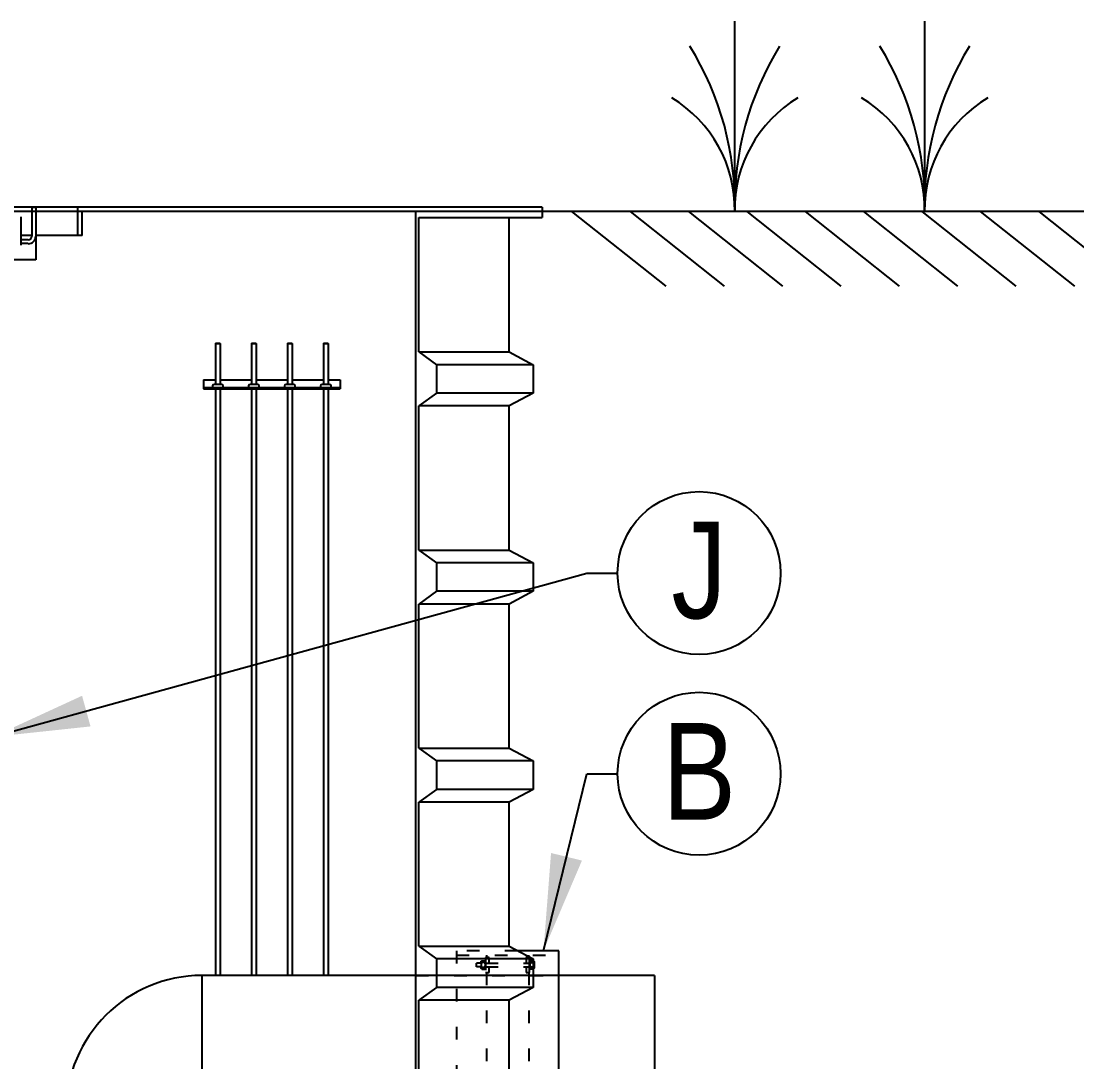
# Model space of a CAD drawing. Extents: x 0 to 216, y -5 to 280.
# Drawn here: x 130.13 to 156.09, y 136.58 to 162.19 of the extents above; entities that cross this region are included whole.
import ezdxf

# ---------------------------------------------------------------- set-up
doc = ezdxf.new("R2010")
doc.units = 0
doc.header["$LTSCALE"] = 10
doc.header["$MEASUREMENT"] = 0
doc.linetypes.add('SHORT_DASH', pattern=[0.125, 0.03125, -0.0625, 0.03125])
for name, color, linetype in [('2', 7, 'CONTINUOUS'), ('CADdetails-7-VERYFINE', 7, 'CONTINUOUS'), ('CADdetails-9-EXTRAFINE', 9, 'CONTINUOUS')]:
    doc.layers.add(name, color=color, linetype=linetype)
doc.styles.add('CADdetails-DIMENSIONS', font='ARIALN.TTF', dxfattribs={"height": 2.38})
doc.styles.add('CADdetails-NOTES', font='ARIALN.TTF', dxfattribs={"height": 2.38})
doc.dimstyles.new('CADdetails-LEADER', dxfattribs={"dimtxt": 2.38, "dimasz": 2.38, "dimexe": 0.5, "dimexo": 1.5, "dimgap": 1, "dimtad": 0, "dimzin": 0, "dimdsep": 46, "dimtxsty": 'CADdetails-DIMENSIONS', "dimcen": 1, "dimclrd": 256, "dimclre": 256, "dimclrt": 256, "dimadec": 0, "dimazin": 0, "dimtfac": 1, "dimtdec": 4, "dimtofl": 0, "dimtmove": 0, "dimatfit": 3, "dimfxl": 1, "dimtolj": 1, "dimtzin": 0, "dimarcsym": 0})

# ---------------------------------------------------------------- blocks, each defined once
blk = doc.blocks.new('*U4')
at = {"layer": '2', "color": 5, "linetype": 'Continuous'}
blk.add_circle((0, 0), 1, dxfattribs=at)
blk = doc.blocks.new('*U5')
at = {"layer": '2', "color": 5, "linetype": 'Continuous'}
blk.add_circle((0, 0), 1, dxfattribs=at)
blk = doc.blocks.new('*U6')
at = {"layer": '2', "color": 5, "linetype": 'Continuous'}
blk.add_circle((0, 0), 1, dxfattribs=at)
blk = doc.blocks.new('*U7')
at = {"layer": '2', "color": 5, "linetype": 'Continuous'}
blk.add_circle((0, 0), 1, dxfattribs=at)

msp = doc.modelspace()

# ---------------------------------------------------------------- linework, layer by layer
at = {"layer": 'CADdetails-7-VERYFINE'}
for centre in [(146.802, 148.609), (146.802, 143.671)]:
    msp.add_circle(centre, 2.004, dxfattribs=at)
at = {"layer": 'CADdetails-9-EXTRAFINE', "linetype": 'Continuous'}
for p, q in [((147.679, 157.501), (147.679, 162.189)), ((152.35, 157.501), (152.35, 162.189)), ((142.942, 157.611), (105.87, 157.611)), ((142.942, 157.501), (105.87, 157.501)), ((130.127, 156.806), (130.127, 157.374)), ((130.394, 157.611), (130.487, 157.611)), ((130.394, 157.611), (130.394, 156.898)), ((130.487, 157.611), (130.487, 156.319)), ((131.521, 156.91), (131.521, 157.611)), ((131.632, 156.91), (131.632, 157.501)), ((139.838, 94.239), (139.838, 157.501)), ((142.942, 157.611), (142.942, 157.501)), ((171.371, 157.501), (142.942, 157.501)), ((142.942, 157.501), (142.942, 157.353)), ((143.667, 157.501), (145.98, 155.666)), ((145.103, 157.501), (147.416, 155.666)), ((146.539, 157.501), (148.852, 155.666)), ((147.975, 157.501), (150.288, 155.666)), ((149.41, 157.501), (151.724, 155.666)), ((150.846, 157.501), (153.159, 155.666)), ((152.282, 157.501), (154.595, 155.666)), ((153.718, 157.501), (156.031, 155.666)), ((155.154, 157.501), (157.467, 155.666)), ((139.912, 154.05), (139.912, 157.353)), ((139.912, 157.353), (142.942, 157.353)), ((142.13, 154.05), (142.13, 157.353)), ((130.394, 156.91), (130.127, 156.91)), ((131.632, 156.91), (130.487, 156.91)), ((130.127, 156.713), (130.127, 156.806)), ((130.301, 156.806), (130.127, 156.806)), ((130.127, 156.678), (130.127, 156.713)), ((130.301, 156.713), (130.127, 156.713)), ((130.487, 156.319), (129.436, 156.319)), ((134.909, 154.257), (134.909, 153.25)), ((135.02, 154.257), (135.02, 153.25)), ((135.795, 154.257), (135.795, 153.25)), ((135.906, 154.257), (135.906, 153.25)), ((136.682, 154.257), (136.682, 153.25)), ((136.792, 154.257), (136.792, 153.25)), ((137.568, 154.257), (137.568, 153.25)), ((137.679, 154.257), (137.679, 153.25)), ((139.912, 154.05), (140.344, 153.736)), ((139.912, 154.05), (142.13, 154.05)), ((142.13, 154.05), (142.72, 153.736)), ((140.344, 153.736), (140.344, 153.035)), ((142.72, 153.736), (140.344, 153.736)), ((142.72, 153.736), (142.72, 153.035)), ((134.614, 153.36), (134.614, 153.139)), ((134.614, 153.36), (134.909, 153.36)), ((134.835, 153.213), (134.835, 153.176)), ((135.057, 153.25), (134.872, 153.25)), ((135.02, 153.36), (135.795, 153.36)), ((135.094, 153.176), (135.094, 153.213)), ((135.722, 153.213), (135.722, 153.176)), ((135.943, 153.25), (135.758, 153.25)), ((135.906, 153.36), (136.682, 153.36)), ((135.98, 153.176), (135.98, 153.213)), ((136.608, 153.213), (136.608, 153.176)), ((136.829, 153.25), (136.645, 153.25)), ((136.792, 153.36), (137.568, 153.36)), ((136.866, 153.176), (136.866, 153.213)), ((137.494, 153.213), (137.494, 153.176)), ((137.715, 153.25), (137.531, 153.25)), ((137.679, 153.36), (137.974, 153.36)), ((137.752, 153.176), (137.752, 153.213)), ((137.974, 153.36), (137.974, 153.139)), ((134.614, 153.176), (137.974, 153.176)), ((134.614, 153.139), (137.974, 153.139)), ((134.909, 153.139), (134.909, 138.708)), ((135.02, 153.139), (135.02, 138.708)), ((135.795, 153.139), (135.795, 138.708)), ((135.906, 153.139), (135.906, 138.708)), ((136.682, 153.139), (136.682, 138.708)), ((136.792, 153.139), (136.792, 138.708)), ((137.568, 153.139), (137.568, 138.708)), ((137.679, 153.139), (137.679, 138.708)), ((140.344, 153.035), (139.912, 152.721)), ((142.72, 153.035), (140.344, 153.035)), ((142.72, 153.035), (142.13, 152.721)), ((142.13, 152.721), (139.912, 152.721)), ((139.912, 149.176), (139.912, 152.721)), ((142.13, 149.176), (142.13, 152.721)), ((139.912, 149.176), (140.344, 148.862)), ((139.912, 149.176), (142.13, 149.176)), ((142.13, 149.176), (142.72, 148.862)), ((140.344, 148.862), (140.344, 148.161)), ((142.72, 148.862), (140.344, 148.862)), ((142.72, 148.862), (142.72, 148.161)), ((140.344, 148.161), (139.912, 147.847)), ((142.72, 148.161), (140.344, 148.161)), ((142.72, 148.161), (142.13, 147.847)), ((142.13, 147.847), (139.912, 147.847)), ((139.912, 144.302), (139.912, 147.847)), ((142.13, 144.302), (142.13, 147.847)), ((139.912, 144.302), (140.344, 143.988)), ((139.912, 144.302), (142.13, 144.302)), ((142.13, 144.302), (142.72, 143.988)), ((140.344, 143.988), (140.344, 143.287)), ((142.72, 143.988), (140.344, 143.988)), ((142.72, 143.988), (142.72, 143.287)), ((140.344, 143.287), (139.912, 142.973)), ((142.72, 143.287), (140.344, 143.287)), ((142.72, 143.287), (142.13, 142.973)), ((142.13, 142.973), (139.912, 142.973)), ((139.912, 139.428), (139.912, 142.973)), ((142.13, 139.428), (142.13, 142.973)), ((139.912, 139.428), (142.13, 139.428)), ((139.912, 139.428), (140.344, 139.114)), ((142.13, 139.428), (142.72, 139.114)), ((142.13, 139.428), (142.72, 139.114)), ((143.349, 139.317), (142.338, 139.317)), ((143.349, 135.551), (143.349, 139.317)), ((142.72, 139.114), (140.344, 139.114)), ((140.344, 139.114), (140.344, 138.413)), ((142.72, 139.114), (142.72, 138.413)), ((142.72, 139.114), (142.72, 138.413)), ((145.703, 138.708), (134.574, 138.708)), ((134.574, 138.708), (134.574, 136.16)), ((145.703, 138.708), (143.341, 138.708)), ((145.703, 138.708), (145.703, 136.16)), ((145.703, 138.708), (145.703, 136.16)), ((140.344, 138.413), (139.912, 138.099)), ((142.72, 138.413), (140.344, 138.413)), ((142.72, 138.413), (142.13, 138.099)), ((142.72, 138.413), (142.13, 138.099)), ((139.912, 134.554), (139.912, 138.099)), ((142.13, 138.099), (139.912, 138.099)), ((142.13, 134.554), (142.13, 138.099))]:
    msp.add_line(p, q, dxfattribs=at)
at = {"layer": 'CADdetails-9-EXTRAFINE', "linetype": 'SHORT_DASH'}
for p, q in [((142.338, 139.317), (140.838, 139.317)), ((140.838, 139.317), (140.838, 135.551)), ((140.838, 139.207), (143.349, 139.207)), ((141.573, 139.207), (141.573, 139.153)), ((142.606, 139.207), (142.606, 139.153)), ((141.329, 138.925), (141.329, 139.013)), ((141.443, 139.013), (141.329, 139.013)), ((141.443, 138.925), (141.329, 138.925)), ((141.441, 139.04), (141.443, 139.039)), ((141.443, 139.053), (141.444, 139.055)), ((141.443, 139.052), (141.443, 139.053)), ((141.443, 139.051), (141.443, 139.052)), ((141.443, 139.05), (141.443, 139.051)), ((141.443, 139.05), (141.443, 138.888)), ((141.443, 139.048), (141.443, 139.05)), ((141.443, 139.047), (141.443, 139.048)), ((141.443, 139.046), (141.443, 139.047)), ((141.444, 139.045), (141.443, 139.046)), ((141.444, 139.056), (141.445, 139.057)), ((141.444, 139.055), (141.444, 139.056)), ((141.444, 139.043), (141.444, 139.045)), ((141.445, 139.042), (141.444, 139.043)), ((141.445, 139.058), (141.446, 139.06)), ((141.445, 139.057), (141.445, 139.058)), ((141.445, 139.041), (141.445, 139.042)), ((141.446, 139.04), (141.445, 139.041)), ((141.446, 139.06), (141.447, 139.061)), ((141.447, 139.039), (141.446, 139.04)), ((141.447, 139.061), (141.448, 139.062)), ((141.448, 139.037), (141.447, 139.039)), ((141.448, 139.062), (141.449, 139.063)), ((141.449, 139.036), (141.448, 139.037)), ((141.449, 139.063), (141.45, 139.064)), ((141.45, 139.035), (141.449, 139.036)), ((141.45, 139.064), (141.451, 139.065)), ((141.451, 139.034), (141.45, 139.035)), ((141.451, 139.065), (141.452, 139.066)), ((141.452, 139.033), (141.451, 139.034)), ((141.452, 139.066), (141.453, 139.067)), ((141.453, 139.032), (141.452, 139.033)), ((141.453, 139.067), (141.454, 139.068)), ((141.454, 139.031), (141.453, 139.032)), ((141.454, 139.068), (141.455, 139.069)), ((141.455, 139.03), (141.454, 139.031)), ((141.455, 139.069), (141.456, 139.07)), ((141.456, 139.029), (141.455, 139.03)), ((141.456, 139.07), (141.457, 139.071)), ((141.457, 139.028), (141.456, 139.029)), ((141.457, 139.071), (141.458, 139.072)), ((141.458, 139.028), (141.457, 139.028)), ((141.458, 139.072), (141.53, 139.072)), ((141.53, 139.028), (141.458, 139.028)), ((141.53, 139.072), (141.531, 139.071)), ((141.531, 139.028), (141.53, 139.028)), ((141.531, 139.071), (141.532, 139.07)), ((141.532, 139.029), (141.531, 139.028)), ((141.532, 139.07), (141.533, 139.069)), ((141.533, 139.03), (141.532, 139.029)), ((141.533, 139.069), (141.534, 139.068)), ((141.534, 139.031), (141.533, 139.03)), ((141.534, 139.068), (141.535, 139.067)), ((141.535, 139.032), (141.534, 139.031)), ((141.535, 139.067), (141.537, 139.066)), ((141.537, 139.033), (141.535, 139.032)), ((141.537, 139.066), (141.538, 139.065)), ((141.538, 139.034), (141.537, 139.033)), ((141.538, 139.065), (141.539, 139.064)), ((141.539, 139.035), (141.538, 139.034)), ((141.539, 139.064), (141.54, 139.063)), ((141.54, 139.036), (141.539, 139.035)), ((141.54, 139.063), (141.541, 139.062)), ((141.541, 139.037), (141.54, 139.036)), ((141.541, 139.062), (141.541, 139.061)), ((141.541, 139.061), (141.542, 139.06)), ((141.542, 139.04), (141.541, 139.039)), ((141.541, 139.039), (141.541, 139.037)), ((141.542, 139.06), (141.543, 139.058)), ((141.543, 139.041), (141.542, 139.04)), ((141.543, 139.058), (141.544, 139.057)), ((141.544, 139.042), (141.543, 139.041)), ((141.544, 139.057), (141.544, 139.056)), ((141.544, 139.056), (141.545, 139.055)), ((141.545, 139.045), (141.544, 139.043)), ((141.544, 139.043), (141.544, 139.042)), ((141.545, 139.055), (141.545, 139.053)), ((141.545, 139.053), (141.545, 139.052)), ((141.545, 139.052), (141.546, 139.051)), ((141.546, 139.048), (141.545, 139.047)), ((141.545, 139.047), (141.545, 139.046)), ((141.545, 139.046), (141.545, 139.045)), ((141.638, 139.153), (141.546, 139.153)), ((141.546, 139.153), (141.546, 138.784)), ((141.546, 139.051), (141.546, 139.05)), ((141.546, 139.05), (141.546, 139.048)), ((141.546, 139.013), (142.641, 139.013)), ((141.546, 138.925), (142.641, 138.925)), ((141.638, 139.013), (141.638, 139.153)), ((141.638, 138.784), (141.638, 138.925)), ((142.634, 139.153), (142.541, 139.153)), ((142.549, 139.153), (142.549, 139.013)), ((142.549, 138.925), (142.549, 138.784)), ((142.634, 138.784), (142.634, 139.153)), ((142.642, 139.053), (142.641, 139.052)), ((142.641, 139.052), (142.641, 139.051)), ((142.641, 139.051), (142.641, 139.05)), ((142.641, 139.05), (142.641, 139.048)), ((142.641, 139.048), (142.641, 139.047)), ((142.641, 139.047), (142.642, 139.046)), ((142.643, 139.056), (142.642, 139.055)), ((142.642, 139.055), (142.642, 139.053)), ((142.642, 139.046), (142.642, 139.045)), ((142.642, 139.045), (142.643, 139.043)), ((142.644, 139.058), (142.643, 139.057)), ((142.643, 139.057), (142.643, 139.056)), ((142.643, 139.043), (142.643, 139.042)), ((142.643, 139.042), (142.644, 139.041)), ((142.645, 139.06), (142.644, 139.058)), ((142.644, 139.041), (142.645, 139.04)), ((142.646, 139.062), (142.645, 139.061)), ((142.645, 139.061), (142.645, 139.06)), ((142.645, 139.04), (142.645, 139.039)), ((142.645, 139.039), (142.646, 139.037)), ((142.647, 139.063), (142.646, 139.062)), ((142.646, 139.037), (142.647, 139.036)), ((142.648, 139.064), (142.647, 139.063)), ((142.647, 139.036), (142.648, 139.035)), ((142.649, 139.065), (142.648, 139.064)), ((142.648, 139.035), (142.649, 139.034)), ((142.65, 139.066), (142.649, 139.065)), ((142.649, 139.034), (142.65, 139.033)), ((142.651, 139.067), (142.65, 139.066)), ((142.65, 139.033), (142.651, 139.032)), ((142.652, 139.068), (142.651, 139.067)), ((142.651, 139.032), (142.652, 139.031)), ((142.654, 139.069), (142.652, 139.068)), ((142.652, 139.031), (142.654, 139.03)), ((142.655, 139.07), (142.654, 139.069)), ((142.654, 139.03), (142.655, 139.029)), ((142.656, 139.071), (142.655, 139.07)), ((142.655, 139.029), (142.656, 139.028)), ((142.657, 139.072), (142.656, 139.071)), ((142.656, 139.028), (142.657, 139.028)), ((142.728, 139.072), (142.657, 139.072)), ((142.657, 139.028), (142.728, 139.028)), ((142.73, 139.071), (142.728, 139.072)), ((142.728, 139.028), (142.73, 139.028)), ((142.731, 139.07), (142.73, 139.071)), ((142.73, 139.028), (142.731, 139.029)), ((142.732, 139.069), (142.731, 139.07)), ((142.731, 139.029), (142.732, 139.03)), ((142.733, 139.068), (142.732, 139.069)), ((142.732, 139.03), (142.733, 139.031)), ((142.734, 139.067), (142.733, 139.068)), ((142.733, 139.031), (142.734, 139.032)), ((142.735, 139.066), (142.734, 139.067)), ((142.734, 139.032), (142.735, 139.033)), ((142.736, 139.065), (142.735, 139.066)), ((142.735, 139.033), (142.736, 139.034)), ((142.737, 139.064), (142.736, 139.065)), ((142.736, 139.034), (142.737, 139.035)), ((142.738, 139.063), (142.737, 139.064)), ((142.737, 139.035), (142.738, 139.036)), ((142.739, 139.062), (142.738, 139.063)), ((142.738, 139.036), (142.739, 139.037)), ((142.74, 139.061), (142.739, 139.062)), ((142.739, 139.037), (142.74, 139.039)), ((142.741, 139.06), (142.74, 139.061)), ((142.74, 139.039), (142.741, 139.04)), ((142.741, 139.058), (142.741, 139.06)), ((142.742, 139.057), (142.741, 139.058)), ((142.741, 139.041), (142.742, 139.042)), ((142.741, 139.04), (142.741, 139.041)), ((142.743, 139.056), (142.742, 139.057)), ((142.742, 139.042), (142.743, 139.043)), ((142.743, 139.055), (142.743, 139.056)), ((142.744, 139.053), (142.743, 139.055)), ((142.743, 139.045), (142.744, 139.046)), ((142.743, 139.043), (142.743, 139.045)), ((142.744, 139.052), (142.744, 139.053)), ((142.744, 139.051), (142.744, 139.052)), ((142.744, 139.05), (142.744, 139.051)), ((142.744, 139.05), (142.744, 138.888)), ((142.744, 139.048), (142.744, 139.05)), ((142.744, 139.047), (142.744, 139.048)), ((142.744, 139.046), (142.744, 139.047)), ((139.838, 138.708), (143.349, 138.708)), ((141.443, 138.892), (141.444, 138.893)), ((141.443, 138.89), (141.443, 138.892)), ((141.443, 138.889), (141.443, 138.89)), ((141.443, 138.888), (141.443, 138.889)), ((141.443, 138.887), (141.443, 138.888)), ((141.443, 138.885), (141.443, 138.887)), ((141.443, 138.884), (141.443, 138.885)), ((141.444, 138.883), (141.443, 138.884)), ((141.444, 138.894), (141.445, 138.895)), ((141.444, 138.893), (141.444, 138.894)), ((141.444, 138.882), (141.444, 138.883)), ((141.445, 138.88), (141.444, 138.882)), ((141.445, 138.897), (141.446, 138.898)), ((141.445, 138.895), (141.445, 138.897)), ((141.445, 138.879), (141.445, 138.88)), ((141.446, 138.878), (141.445, 138.879)), ((141.446, 138.898), (141.447, 138.899)), ((141.447, 138.877), (141.446, 138.878)), ((141.447, 138.899), (141.448, 138.9)), ((141.448, 138.876), (141.447, 138.877)), ((141.448, 138.9), (141.449, 138.901)), ((141.449, 138.875), (141.448, 138.876)), ((141.449, 138.901), (141.45, 138.902)), ((141.45, 138.873), (141.449, 138.875)), ((141.45, 138.902), (141.451, 138.903)), ((141.451, 138.872), (141.45, 138.873)), ((141.451, 138.903), (141.452, 138.904)), ((141.452, 138.871), (141.451, 138.872)), ((141.452, 138.904), (141.453, 138.906)), ((141.453, 138.87), (141.452, 138.871)), ((141.453, 138.906), (141.454, 138.906)), ((141.454, 138.869), (141.453, 138.87)), ((141.454, 138.906), (141.455, 138.907)), ((141.455, 138.868), (141.454, 138.869)), ((141.455, 138.907), (141.456, 138.908)), ((141.456, 138.867), (141.455, 138.868)), ((141.456, 138.908), (141.457, 138.909)), ((141.457, 138.867), (141.456, 138.867)), ((141.457, 138.909), (141.458, 138.91)), ((141.458, 138.866), (141.457, 138.867)), ((141.458, 138.91), (141.53, 138.91)), ((141.458, 138.866), (141.53, 138.866)), ((141.53, 138.91), (141.531, 138.909)), ((141.531, 138.867), (141.53, 138.866)), ((141.531, 138.909), (141.532, 138.908)), ((141.532, 138.867), (141.531, 138.867)), ((141.532, 138.908), (141.533, 138.907)), ((141.533, 138.868), (141.532, 138.867)), ((141.533, 138.907), (141.534, 138.906)), ((141.534, 138.869), (141.533, 138.868)), ((141.534, 138.906), (141.535, 138.906)), ((141.535, 138.87), (141.534, 138.869)), ((141.535, 138.906), (141.537, 138.904)), ((141.537, 138.871), (141.535, 138.87)), ((141.537, 138.904), (141.538, 138.903)), ((141.538, 138.872), (141.537, 138.871)), ((141.538, 138.903), (141.539, 138.902)), ((141.539, 138.873), (141.538, 138.872)), ((141.539, 138.902), (141.54, 138.901)), ((141.54, 138.875), (141.539, 138.873)), ((141.54, 138.901), (141.541, 138.9)), ((141.541, 138.876), (141.54, 138.875)), ((141.541, 138.9), (141.541, 138.899)), ((141.541, 138.899), (141.542, 138.898)), ((141.542, 138.878), (141.541, 138.877)), ((141.541, 138.877), (141.541, 138.876)), ((141.542, 138.898), (141.543, 138.897)), ((141.543, 138.879), (141.542, 138.878)), ((141.543, 138.897), (141.544, 138.895)), ((141.544, 138.88), (141.543, 138.879)), ((141.544, 138.895), (141.544, 138.894)), ((141.544, 138.894), (141.545, 138.893)), ((141.545, 138.883), (141.544, 138.882)), ((141.544, 138.882), (141.544, 138.88)), ((141.545, 138.893), (141.545, 138.892)), ((141.545, 138.892), (141.545, 138.89)), ((141.545, 138.89), (141.546, 138.889)), ((141.546, 138.887), (141.545, 138.885)), ((141.545, 138.885), (141.545, 138.884)), ((141.545, 138.884), (141.545, 138.883)), ((141.546, 138.889), (141.546, 138.888)), ((141.546, 138.888), (141.546, 138.887)), ((141.546, 138.784), (141.638, 138.784)), ((141.573, 138.784), (141.573, 136.084)), ((141.573, 138.782), (141.575, 138.784)), ((142.549, 138.784), (142.641, 138.784)), ((142.614, 138.784), (142.614, 136.084)), ((142.642, 138.892), (142.641, 138.89)), ((142.641, 138.89), (142.641, 138.889)), ((142.641, 138.889), (142.641, 138.888)), ((142.641, 138.888), (142.641, 138.887)), ((142.641, 138.887), (142.641, 138.885)), ((142.641, 138.885), (142.642, 138.884)), ((142.643, 138.894), (142.642, 138.893)), ((142.642, 138.893), (142.642, 138.892)), ((142.642, 138.884), (142.642, 138.883)), ((142.642, 138.883), (142.643, 138.882)), ((142.644, 138.897), (142.643, 138.895)), ((142.643, 138.895), (142.643, 138.894)), ((142.643, 138.882), (142.643, 138.88)), ((142.643, 138.88), (142.644, 138.879)), ((142.645, 138.898), (142.644, 138.897)), ((142.644, 138.879), (142.645, 138.878)), ((142.646, 138.9), (142.645, 138.899)), ((142.645, 138.899), (142.645, 138.898)), ((142.645, 138.878), (142.645, 138.877)), ((142.645, 138.877), (142.646, 138.876)), ((142.647, 138.901), (142.646, 138.9)), ((142.646, 138.876), (142.647, 138.875)), ((142.648, 138.902), (142.647, 138.901)), ((142.647, 138.875), (142.648, 138.873)), ((142.649, 138.903), (142.648, 138.902)), ((142.648, 138.873), (142.649, 138.872)), ((142.65, 138.904), (142.649, 138.903)), ((142.649, 138.872), (142.65, 138.871)), ((142.651, 138.906), (142.65, 138.904)), ((142.65, 138.871), (142.651, 138.87)), ((142.652, 138.906), (142.651, 138.906)), ((142.651, 138.87), (142.652, 138.869)), ((142.654, 138.907), (142.652, 138.906)), ((142.652, 138.869), (142.654, 138.868)), ((142.655, 138.908), (142.654, 138.907)), ((142.654, 138.868), (142.655, 138.867)), ((142.656, 138.909), (142.655, 138.908)), ((142.655, 138.867), (142.656, 138.867)), ((142.657, 138.91), (142.656, 138.909)), ((142.656, 138.867), (142.657, 138.866)), ((142.728, 138.91), (142.657, 138.91)), ((142.728, 138.866), (142.657, 138.866)), ((142.73, 138.909), (142.728, 138.91)), ((142.728, 138.866), (142.73, 138.867)), ((142.731, 138.908), (142.73, 138.909)), ((142.73, 138.867), (142.731, 138.867)), ((142.732, 138.907), (142.731, 138.908)), ((142.731, 138.867), (142.732, 138.868)), ((142.733, 138.906), (142.732, 138.907)), ((142.732, 138.868), (142.733, 138.869)), ((142.734, 138.906), (142.733, 138.906)), ((142.733, 138.869), (142.734, 138.87)), ((142.735, 138.904), (142.734, 138.906)), ((142.734, 138.87), (142.735, 138.871)), ((142.736, 138.903), (142.735, 138.904)), ((142.735, 138.871), (142.736, 138.872)), ((142.737, 138.902), (142.736, 138.903)), ((142.736, 138.872), (142.737, 138.873)), ((142.738, 138.901), (142.737, 138.902)), ((142.737, 138.873), (142.738, 138.875)), ((142.739, 138.9), (142.738, 138.901)), ((142.738, 138.875), (142.739, 138.876)), ((142.74, 138.899), (142.739, 138.9)), ((142.739, 138.876), (142.74, 138.877)), ((142.741, 138.898), (142.74, 138.899)), ((142.74, 138.877), (142.741, 138.878)), ((142.741, 138.897), (142.741, 138.898)), ((142.742, 138.895), (142.741, 138.897)), ((142.741, 138.879), (142.742, 138.88)), ((142.741, 138.878), (142.741, 138.879)), ((142.743, 138.894), (142.742, 138.895)), ((142.742, 138.88), (142.743, 138.882)), ((142.743, 138.893), (142.743, 138.894)), ((142.744, 138.892), (142.743, 138.893)), ((142.743, 138.883), (142.744, 138.884)), ((142.743, 138.882), (142.743, 138.883)), ((142.744, 138.89), (142.744, 138.892)), ((142.744, 138.889), (142.744, 138.89)), ((142.744, 138.888), (142.744, 138.889)), ((142.744, 138.887), (142.744, 138.888)), ((142.744, 138.885), (142.744, 138.887)), ((142.744, 138.884), (142.744, 138.885))]:
    msp.add_line(p, q, dxfattribs=at)
at = {"layer": 'CADdetails-9-EXTRAFINE', "linetype": 'Continuous'}
for centre, radius, start, end in [((140.271, 157.678), 7.41, 358.6306, 31.7119), ((155.087, 157.678), 7.41, 148.2881, 181.3694), ((144.942, 157.678), 7.41, 358.6306, 31.7119), ((159.757, 157.678), 7.41, 148.2881, 181.3694), ((144.488, 157.561), 3.191, 358.9094, 59.0622), ((150.87, 157.561), 3.191, 120.9378, 181.0906), ((149.159, 157.561), 3.191, 358.9094, 59.0622), ((155.54, 157.561), 3.191, 120.9378, 181.0906), ((130.301, 156.898), 0.186, 270, 0), ((130.301, 156.898), 0.0928, 270, 0), ((134.872, 153.213), 0.0369, 90, 180), ((135.057, 153.213), 0.0369, 0, 90), ((135.758, 153.213), 0.0369, 90, 180), ((135.943, 153.213), 0.0369, 0, 90), ((136.645, 153.213), 0.0369, 90, 180), ((136.829, 153.213), 0.0369, 0, 90), ((137.531, 153.213), 0.0369, 90, 180), ((137.715, 153.213), 0.0369, 0, 90), ((134.574, 135.367), 3.342, 90, 180)]:
    msp.add_arc(centre, radius, start, end, dxfattribs=at)
at = {"layer": 'CADdetails-9-EXTRAFINE', "linetype": 'SHORT_DASH'}
for centre, start, end in [((141.56, 138.969), 150, 210), ((141.428, 138.969), 330, 30), ((142.759, 138.969), 150, 210), ((142.627, 138.969), 330, 30)]:
    msp.add_arc(centre, 0.118, start, end, dxfattribs=at)

# ---------------------------------------------------------------- block references
at = {"layer": 'CADdetails-9-EXTRAFINE', "xscale": 0.05541159435516903, "yscale": 0.01011018714996635, "zscale": 0.05541159435516903}
for name, p in [('*U5', (134.965, 154.257)), ('*U6', (135.851, 154.257)), ('*U7', (136.737, 154.257)), ('*U4', (137.623, 154.257))]:
    msp.add_blockref(name, p, dxfattribs=at)

# ---------------------------------------------------------------- texts
at = {"layer": 'CADdetails-7-VERYFINE', "char_height": 2.38, "width": 4.00739, "attachment_point": 5, "style": 'CADdetails-NOTES'}
for s, insert in [('J', (146.802, 148.668)), ('B', (146.802, 143.73))]:
    msp.add_mtext(s, dxfattribs=dict(at, insert=insert))

# ---------------------------------------------------------------- leaders
at = {"layer": 'CADdetails-7-VERYFINE', "annotation_type": 0, "has_hookline": 1, "hookline_direction": 0}
for points in [[(129.436, 144.58), (144.04, 148.609), (144.798, 148.609)], [(142.975, 139.317), (144.04, 143.671), (144.798, 143.671)]]:
    msp.add_leader(points, dimstyle='CADdetails-LEADER', override={"dimgap": 1, "dimtad": 0}, dxfattribs=at)

doc.saveas('drawing.dxf')
